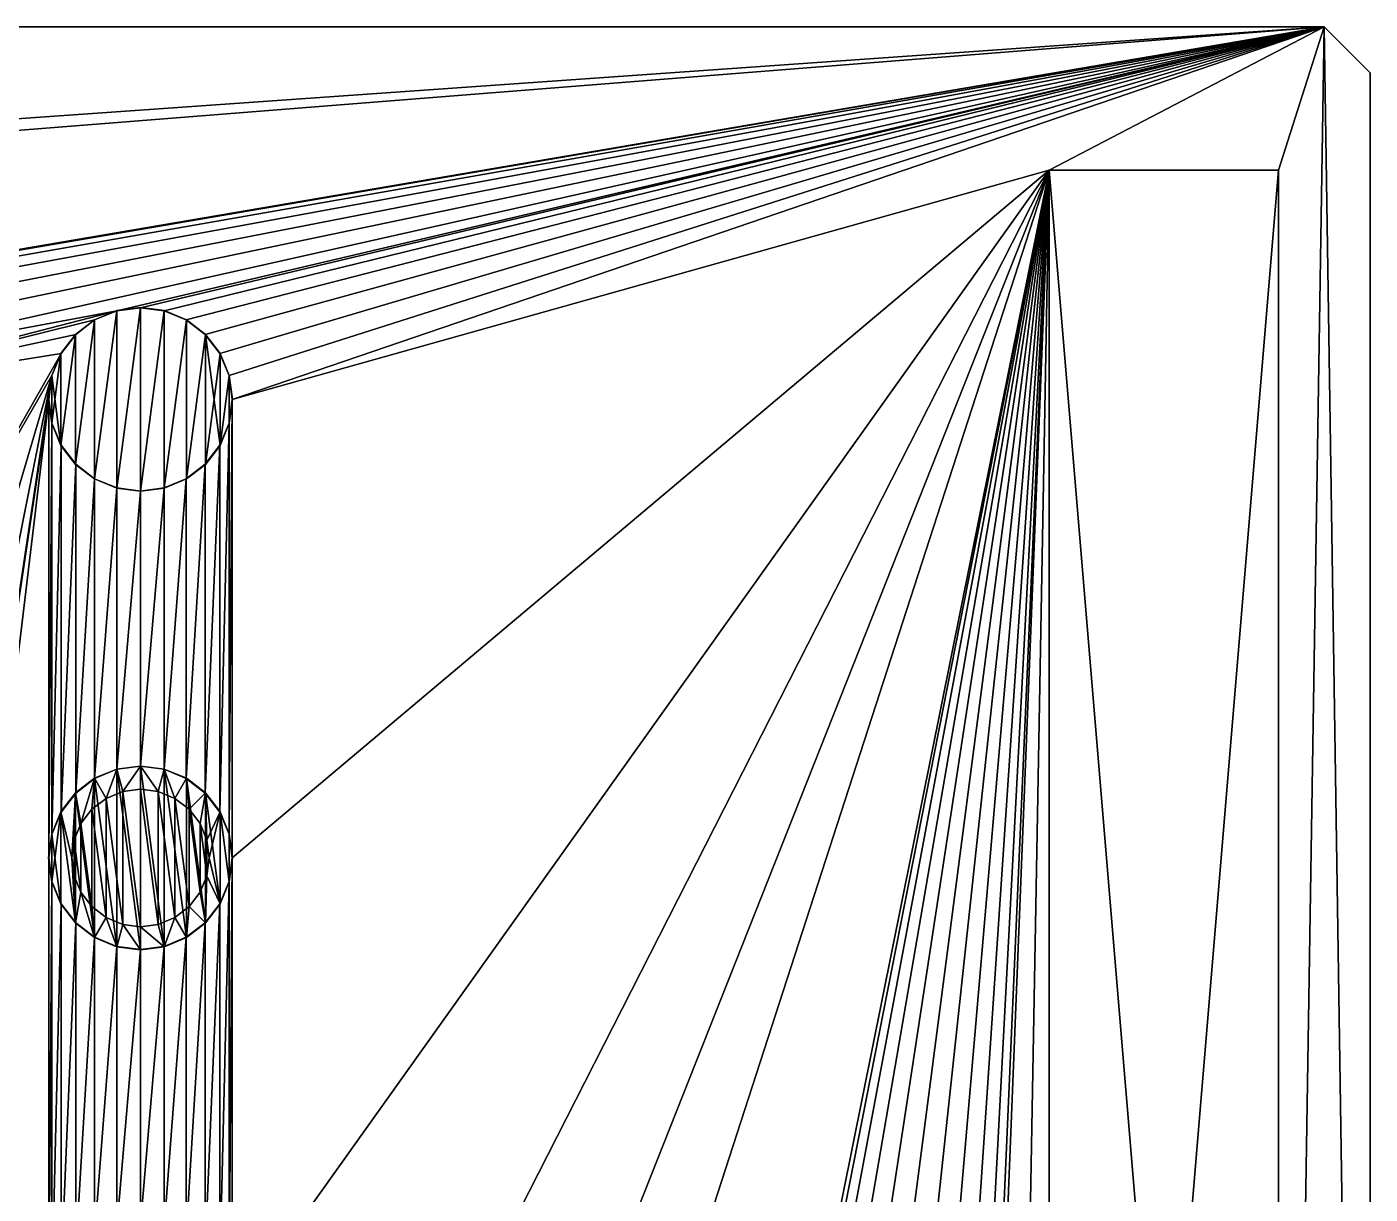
# Model space of a CAD drawing. Extents: x -1 to 46.5, y -1 to 65.2.
# Drawn here: x 17.15 to 46.45, y 39.79 to 65.25 of the extents above; entities that cross this region are included whole.
import ezdxf

# ---------------------------------------------------------------- set-up
doc = ezdxf.new("R2010")
doc.units = 0
doc.header["$MEASUREMENT"] = 0
doc.layers.add('STL2DXF', color=7, linetype='Continuous')

msp = doc.modelspace()

# ---------------------------------------------------------------- linework, layer by layer
at = {"layer": 'STL2DXF'}
for points in [[(0, 65.25, 12.3), (45.45, 65.25, 7.3), (0, 65.25, 7.3)], [(45.45, 65.25, 7.3), (0, 65.25, 12.3), (45.45, 65.25, 12.3)], [(45.45, 65.25, 7.3), (1, 62.125, 7.3), (0, 65.25, 7.3)], [(45.45, 65.25, 12.3), (1, 62.125, 12.3), (0, 65.25, 12.3)], [(1, 62.125, 7.3), (45.45, 65.25, 7.3), (6, 62.125, 7.3)], [(1, 62.125, 12.3), (45.45, 65.25, 12.3), (6, 62.125, 12.3)], [(6, 62.125, 7.3), (45.45, 65.25, 7.3), (9.107, 59.057, 7.3)], [(6, 62.125, 12.3), (45.45, 65.25, 12.3), (9.107, 59.057, 12.3)], [(9.107, 59.057, 7.3), (45.45, 65.25, 7.3), (9.625, 59.125, 7.3)], [(9.107, 59.057, 12.3), (45.45, 65.25, 12.3), (9.625, 59.125, 12.3)], [(9.625, 59.125, 7.3), (45.45, 65.25, 7.3), (10.143, 59.057, 7.3)], [(9.625, 59.125, 12.3), (45.45, 65.25, 12.3), (10.143, 59.057, 12.3)], [(10.143, 59.057, 7.3), (45.45, 65.25, 7.3), (10.625, 58.857, 7.3)], [(10.143, 59.057, 12.3), (45.45, 65.25, 12.3), (10.625, 58.857, 12.3)], [(10.625, 58.857, 7.3), (45.45, 65.25, 7.3), (11.039, 58.539, 7.3)], [(10.625, 58.857, 12.3), (45.45, 65.25, 12.3), (11.039, 58.539, 12.3)], [(11.039, 58.539, 7.3), (45.45, 65.25, 7.3), (11.357, 58.125, 7.3)], [(11.039, 58.539, 12.3), (45.45, 65.25, 12.3), (11.357, 58.125, 12.3)], [(11.357, 58.125, 7.3), (45.45, 65.25, 7.3), (11.557, 57.643, 7.3)], [(11.357, 58.125, 12.3), (45.45, 65.25, 12.3), (11.557, 57.643, 12.3)], [(11.557, 57.643, 7.3), (45.45, 65.25, 7.3), (19.107, 59.057, 7.3)], [(11.557, 57.643, 12.3), (45.45, 65.25, 12.3), (19.107, 59.057, 12.3)], [(19.107, 59.057, 7.3), (45.45, 65.25, 7.3), (19.625, 59.125, 7.3)], [(19.107, 59.057, 12.3), (45.45, 65.25, 12.3), (19.625, 59.125, 12.3)], [(19.625, 59.125, 7.3), (45.45, 65.25, 7.3), (20.143, 59.057, 7.3)], [(19.625, 59.125, 12.3), (45.45, 65.25, 12.3), (20.143, 59.057, 12.3)], [(20.143, 59.057, 7.3), (45.45, 65.25, 7.3), (20.625, 58.857, 7.3)], [(20.143, 59.057, 12.3), (45.45, 65.25, 12.3), (20.625, 58.857, 12.3)], [(20.625, 58.857, 7.3), (45.45, 65.25, 7.3), (21.039, 58.539, 7.3)], [(20.625, 58.857, 12.3), (45.45, 65.25, 12.3), (21.039, 58.539, 12.3)], [(21.039, 58.539, 7.3), (45.45, 65.25, 7.3), (21.357, 58.125, 7.3)], [(21.039, 58.539, 12.3), (45.45, 65.25, 12.3), (21.357, 58.125, 12.3)], [(21.357, 58.125, 7.3), (45.45, 65.25, 7.3), (21.557, 57.643, 7.3)], [(21.357, 58.125, 12.3), (45.45, 65.25, 12.3), (21.557, 57.643, 12.3)], [(21.557, 57.643, 7.3), (45.45, 65.25, 7.3), (21.625, 57.125, 7.3)], [(21.557, 57.643, 12.3), (45.45, 65.25, 12.3), (21.625, 57.125, 12.3)], [(21.625, 57.125, 7.3), (45.45, 65.25, 7.3), (39.45, 62.125, 7.3)], [(21.625, 57.125, 12.3), (45.45, 65.25, 12.3), (39.45, 62.125, 12.3)], [(39.45, 62.125, 7.3), (45.45, 65.25, 7.3), (44.45, 62.125, 7.3)], [(39.45, 62.125, 12.3), (45.45, 65.25, 12.3), (44.45, 62.125, 12.3)], [(44.45, 62.125, 7.3), (45.45, 65.25, 7.3), (44.45, 2.125, 7.3)], [(46.45, -1, 7.3), (44.45, 2.125, 7.3), (45.45, 65.25, 7.3)], [(44.45, 62.125, 12.3), (45.45, 65.25, 12.3), (44.45, 2.125, 12.3)], [(46.45, -1, 12.3), (44.45, 2.125, 12.3), (45.45, 65.25, 12.3)], [(45.45, 65.25, 7.3), (46.45, 64.25, 12.3), (46.45, 64.25, 7.3)], [(46.45, 64.25, 12.3), (45.45, 65.25, 7.3), (45.45, 65.25, 12.3)], [(46.45, -1, 7.3), (45.45, 65.25, 7.3), (46.45, 64.25, 7.3)], [(46.45, -1, 12.3), (45.45, 65.25, 12.3), (46.45, 64.25, 12.3)], [(46.45, 64.25, 7.3), (46.45, -1, 12.3), (46.45, -1, 7.3)], [(46.45, -1, 12.3), (46.45, 64.25, 7.3), (46.45, 64.25, 12.3)], [(21.625, 57.125, 7.3), (39.45, 62.125, 7.3), (21.625, 47.125, 7.3)], [(21.625, 47.125, 7.3), (39.45, 62.125, 7.3), (21.625, 37.125, 7.3)], [(21.625, 37.125, 7.3), (39.45, 62.125, 7.3), (21.625, 27.125, 7.3)], [(21.625, 27.125, 7.3), (39.45, 62.125, 7.3), (21.625, 17.125, 7.3)], [(21.625, 17.125, 7.3), (39.45, 62.125, 7.3), (21.625, 7.125, 7.3)], [(21.625, 7.125, 7.3), (39.45, 62.125, 7.3), (34.518, 37.643, 7.3)], [(21.625, 57.125, 12.3), (39.45, 62.125, 12.3), (21.625, 47.125, 12.3)], [(21.625, 47.125, 12.3), (39.45, 62.125, 12.3), (21.625, 37.125, 12.3)], [(21.625, 37.125, 12.3), (39.45, 62.125, 12.3), (21.625, 27.125, 12.3)], [(21.625, 27.125, 12.3), (39.45, 62.125, 12.3), (21.625, 17.125, 12.3)], [(21.625, 17.125, 12.3), (39.45, 62.125, 12.3), (21.625, 7.125, 12.3)], [(39.45, 2.125, 12.3), (21.625, 7.125, 12.3), (39.45, 62.125, 12.3)], [(34.518, 37.643, 7.3), (39.45, 62.125, 7.3), (34.718, 38.125, 7.3)], [(34.718, 38.125, 7.3), (39.45, 62.125, 7.3), (35.036, 38.539, 7.3)], [(35.036, 38.539, 7.3), (39.45, 62.125, 7.3), (35.45, 38.857, 7.3)], [(35.45, 38.857, 7.3), (39.45, 62.125, 7.3), (35.932, 39.057, 7.3)], [(35.932, 39.057, 7.3), (39.45, 62.125, 7.3), (36.45, 39.125, 7.3)], [(36.45, 39.125, 7.3), (39.45, 62.125, 7.3), (36.968, 39.057, 7.3)], [(36.968, 39.057, 7.3), (39.45, 62.125, 7.3), (37.45, 38.857, 7.3)], [(37.45, 38.857, 7.3), (39.45, 62.125, 7.3), (37.864, 38.539, 7.3)], [(37.864, 38.539, 7.3), (39.45, 62.125, 7.3), (38.182, 38.125, 7.3)], [(38.182, 38.125, 7.3), (39.45, 62.125, 7.3), (38.382, 37.643, 7.3)], [(38.382, 37.643, 7.3), (39.45, 62.125, 7.3), (38.45, 37.125, 7.3)], [(38.45, 37.125, 7.3), (39.45, 62.125, 7.3), (38.45, 7.125, 7.3)], [(39.45, 2.125, 7.3), (38.45, 7.125, 7.3), (39.45, 62.125, 7.3)], [(44.45, 62.125, 7.3), (39.45, 2.125, 7.3), (39.45, 62.125, 7.3)], [(39.45, 2.125, 7.3), (44.45, 62.125, 7.3), (44.45, 2.125, 7.3)], [(44.45, 2.125, 12.3), (39.45, 62.125, 12.3), (39.45, 2.125, 12.3)], [(39.45, 62.125, 12.3), (44.45, 2.125, 12.3), (44.45, 62.125, 12.3)], [(39.45, 62.125, 12.3), (39.45, 2.125, 7.3), (39.45, 2.125, 12.3)], [(39.45, 2.125, 7.3), (39.45, 62.125, 12.3), (39.45, 62.125, 7.3)], [(39.45, 62.125, 12.3), (44.45, 62.125, 7.3), (39.45, 62.125, 7.3)], [(44.45, 62.125, 7.3), (39.45, 62.125, 12.3), (44.45, 62.125, 12.3)], [(39.45, 62.125, 7.3), (39.45, 2.125, 12.3), (39.45, 2.125, 7.3)], [(39.45, 2.125, 12.3), (39.45, 62.125, 7.3), (39.45, 62.125, 12.3)], [(44.45, 62.125, 12.3), (39.45, 62.125, 7.3), (44.45, 62.125, 7.3)], [(39.45, 62.125, 7.3), (44.45, 62.125, 12.3), (39.45, 62.125, 12.3)], [(44.45, 62.125, 7.3), (44.45, 2.125, 12.3), (44.45, 2.125, 7.3)], [(44.45, 2.125, 12.3), (44.45, 62.125, 7.3), (44.45, 62.125, 12.3)], [(44.45, 2.125, 12.3), (44.45, 62.125, 7.3), (44.45, 2.125, 7.3)], [(44.45, 62.125, 7.3), (44.45, 2.125, 12.3), (44.45, 62.125, 12.3)], [(11.557, 57.643, 7.3), (19.107, 59.057, 7.3), (11.625, 57.125, 7.3)], [(11.557, 57.643, 12.3), (19.107, 59.057, 12.3), (11.625, 57.125, 12.3)], [(11.625, 57.125, 7.3), (19.107, 59.057, 7.3), (18.625, 58.857, 7.3)], [(11.625, 57.125, 12.3), (19.107, 59.057, 12.3), (18.625, 58.857, 12.3)], [(18.623, 55.389, 7.3), (18.623, 58.861, 7.3), (19.106, 59.061, 7.3)], [(18.623, 55.389, 7.3), (19.106, 59.061, 7.3), (19.106, 55.189, 7.3)], [(18.623, 58.861, 12.3), (19.106, 59.061, 7.3), (18.623, 58.861, 7.3)], [(19.106, 59.061, 7.3), (18.623, 58.861, 12.3), (19.106, 59.061, 12.3)], [(18.623, 58.861, 12.3), (18.623, 55.389, 12.3), (19.106, 59.061, 12.3)], [(19.106, 59.061, 12.3), (18.623, 55.389, 12.3), (19.106, 55.189, 12.3)], [(18.625, 58.857, 12.3), (19.107, 59.057, 7.3), (18.625, 58.857, 7.3)], [(19.107, 59.057, 7.3), (18.625, 58.857, 12.3), (19.107, 59.057, 12.3)], [(19.106, 55.189, 7.3), (19.106, 59.061, 7.3), (19.625, 59.129, 7.3)], [(19.106, 55.189, 7.3), (19.625, 59.129, 7.3), (19.625, 55.121, 7.3)], [(19.106, 59.061, 12.3), (19.625, 59.129, 7.3), (19.106, 59.061, 7.3)], [(19.625, 59.129, 7.3), (19.106, 59.061, 12.3), (19.625, 59.129, 12.3)], [(19.106, 59.061, 12.3), (19.106, 55.189, 12.3), (19.625, 59.129, 12.3)], [(19.625, 59.129, 12.3), (19.106, 55.189, 12.3), (19.625, 55.121, 12.3)], [(19.107, 59.057, 12.3), (19.625, 59.125, 7.3), (19.107, 59.057, 7.3)], [(19.625, 59.125, 7.3), (19.107, 59.057, 12.3), (19.625, 59.125, 12.3)], [(19.625, 55.121, 7.3), (19.625, 59.129, 7.3), (20.144, 59.061, 7.3)], [(19.625, 59.129, 12.3), (20.144, 59.061, 7.3), (19.625, 59.129, 7.3)], [(20.144, 59.061, 7.3), (19.625, 59.129, 12.3), (20.144, 59.061, 12.3)], [(19.625, 59.129, 12.3), (19.625, 55.121, 12.3), (20.144, 59.061, 12.3)], [(19.625, 59.125, 12.3), (20.143, 59.057, 7.3), (19.625, 59.125, 7.3)], [(20.143, 59.057, 7.3), (19.625, 59.125, 12.3), (20.143, 59.057, 12.3)], [(19.625, 55.121, 7.3), (20.144, 59.061, 7.3), (20.144, 55.189, 7.3)], [(20.144, 59.061, 12.3), (19.625, 55.121, 12.3), (20.144, 55.189, 12.3)], [(20.143, 59.057, 12.3), (20.625, 58.857, 7.3), (20.143, 59.057, 7.3)], [(20.625, 58.857, 7.3), (20.143, 59.057, 12.3), (20.625, 58.857, 12.3)], [(20.144, 55.189, 7.3), (20.144, 59.061, 7.3), (20.627, 58.861, 7.3)], [(20.144, 59.061, 12.3), (20.627, 58.861, 7.3), (20.144, 59.061, 7.3)], [(20.627, 58.861, 7.3), (20.144, 59.061, 12.3), (20.627, 58.861, 12.3)], [(20.144, 59.061, 12.3), (20.144, 55.189, 12.3), (20.627, 58.861, 12.3)], [(11.625, 57.125, 7.3), (18.625, 58.857, 7.3), (18.211, 58.539, 7.3)], [(11.625, 57.125, 12.3), (18.625, 58.857, 12.3), (18.211, 58.539, 12.3)], [(18.208, 55.708, 7.3), (18.208, 58.542, 7.3), (18.623, 58.861, 7.3)], [(18.208, 55.708, 7.3), (18.623, 58.861, 7.3), (18.623, 55.389, 7.3)], [(18.208, 58.542, 12.3), (18.623, 58.861, 7.3), (18.208, 58.542, 7.3)], [(18.623, 58.861, 7.3), (18.208, 58.542, 12.3), (18.623, 58.861, 12.3)], [(18.208, 58.542, 12.3), (18.208, 55.708, 12.3), (18.623, 58.861, 12.3)], [(18.623, 58.861, 12.3), (18.208, 55.708, 12.3), (18.623, 55.389, 12.3)], [(18.211, 58.539, 12.3), (18.625, 58.857, 7.3), (18.211, 58.539, 7.3)], [(18.625, 58.857, 7.3), (18.211, 58.539, 12.3), (18.625, 58.857, 12.3)], [(20.144, 55.189, 7.3), (20.627, 58.861, 7.3), (20.627, 55.389, 7.3)], [(20.627, 58.861, 12.3), (20.144, 55.189, 12.3), (20.627, 55.389, 12.3)], [(20.625, 58.857, 12.3), (21.039, 58.539, 7.3), (20.625, 58.857, 7.3)], [(21.039, 58.539, 7.3), (20.625, 58.857, 12.3), (21.039, 58.539, 12.3)], [(20.627, 55.389, 7.3), (20.627, 58.861, 7.3), (21.042, 58.542, 7.3)], [(20.627, 58.861, 12.3), (21.042, 58.542, 7.3), (20.627, 58.861, 7.3)], [(21.042, 58.542, 7.3), (20.627, 58.861, 12.3), (21.042, 58.542, 12.3)], [(20.627, 58.861, 12.3), (20.627, 55.389, 12.3), (21.042, 58.542, 12.3)], [(11.625, 57.125, 7.3), (18.211, 58.539, 7.3), (17.893, 58.125, 7.3)], [(11.625, 57.125, 12.3), (18.211, 58.539, 12.3), (17.893, 58.125, 12.3)], [(17.889, 56.123, 7.3), (17.889, 58.127, 7.3), (18.208, 58.542, 7.3)], [(17.889, 56.123, 7.3), (18.208, 58.542, 7.3), (18.208, 55.708, 7.3)], [(18.208, 58.542, 12.3), (17.889, 58.127, 7.3), (17.889, 58.127, 12.3)], [(17.889, 58.127, 7.3), (18.208, 58.542, 12.3), (18.208, 58.542, 7.3)], [(17.889, 58.127, 12.3), (17.889, 56.123, 12.3), (18.208, 58.542, 12.3)], [(18.208, 58.542, 12.3), (17.889, 56.123, 12.3), (18.208, 55.708, 12.3)], [(18.211, 58.539, 12.3), (17.893, 58.125, 7.3), (17.893, 58.125, 12.3)], [(17.893, 58.125, 7.3), (18.211, 58.539, 12.3), (18.211, 58.539, 7.3)], [(20.627, 55.389, 7.3), (21.042, 58.542, 7.3), (21.042, 55.708, 7.3)], [(21.042, 58.542, 12.3), (20.627, 55.389, 12.3), (21.042, 55.708, 12.3)], [(21.039, 58.539, 7.3), (21.357, 58.125, 12.3), (21.357, 58.125, 7.3)], [(21.357, 58.125, 12.3), (21.039, 58.539, 7.3), (21.039, 58.539, 12.3)], [(21.042, 55.708, 7.3), (21.042, 58.542, 7.3), (21.361, 58.127, 7.3)], [(21.042, 58.542, 7.3), (21.361, 58.127, 12.3), (21.361, 58.127, 7.3)], [(21.361, 58.127, 12.3), (21.042, 58.542, 7.3), (21.042, 58.542, 12.3)], [(21.042, 58.542, 12.3), (21.042, 55.708, 12.3), (21.361, 56.123, 12.3)], [(21.042, 58.542, 12.3), (21.361, 56.123, 12.3), (21.361, 58.127, 12.3)], [(11.625, 57.125, 7.3), (17.893, 58.125, 7.3), (11.625, 47.125, 7.3)], [(11.625, 47.125, 7.3), (17.893, 58.125, 7.3), (17.693, 57.643, 7.3)], [(11.625, 57.125, 12.3), (17.893, 58.125, 12.3), (11.625, 47.125, 12.3)], [(11.625, 47.125, 12.3), (17.893, 58.125, 12.3), (17.693, 57.643, 12.3)], [(17.689, 56.606, 7.3), (17.689, 57.644, 7.3), (17.889, 58.127, 7.3)], [(17.689, 56.606, 7.3), (17.889, 58.127, 7.3), (17.889, 56.123, 7.3)], [(17.889, 58.127, 12.3), (17.689, 57.644, 7.3), (17.689, 57.644, 12.3)], [(17.689, 57.644, 7.3), (17.889, 58.127, 12.3), (17.889, 58.127, 7.3)], [(17.689, 57.644, 12.3), (17.889, 56.123, 12.3), (17.889, 58.127, 12.3)], [(17.893, 58.125, 12.3), (17.693, 57.643, 7.3), (17.693, 57.643, 12.3)], [(17.693, 57.643, 7.3), (17.893, 58.125, 12.3), (17.893, 58.125, 7.3)], [(21.042, 55.708, 7.3), (21.361, 58.127, 7.3), (21.361, 56.123, 7.3)], [(21.357, 58.125, 7.3), (21.557, 57.643, 12.3), (21.557, 57.643, 7.3)], [(21.557, 57.643, 12.3), (21.357, 58.125, 7.3), (21.357, 58.125, 12.3)], [(21.361, 56.123, 7.3), (21.361, 58.127, 7.3), (21.561, 57.644, 7.3)], [(21.361, 58.127, 7.3), (21.561, 57.644, 12.3), (21.561, 57.644, 7.3)], [(21.561, 57.644, 12.3), (21.361, 58.127, 7.3), (21.361, 58.127, 12.3)], [(21.361, 58.127, 12.3), (21.361, 56.123, 12.3), (21.561, 57.644, 12.3)], [(11.625, 47.125, 7.3), (17.693, 57.643, 7.3), (11.625, 37.125, 7.3)], [(11.625, 37.125, 7.3), (17.693, 57.643, 7.3), (11.625, 27.125, 7.3)], [(11.625, 27.125, 7.3), (17.693, 57.643, 7.3), (11.625, 17.125, 7.3)], [(11.625, 17.125, 7.3), (17.693, 57.643, 7.3), (17.625, 57.125, 7.3)], [(11.625, 47.125, 12.3), (17.693, 57.643, 12.3), (11.625, 37.125, 12.3)], [(11.625, 37.125, 12.3), (17.693, 57.643, 12.3), (11.625, 27.125, 12.3)], [(11.625, 27.125, 12.3), (17.693, 57.643, 12.3), (11.625, 17.125, 12.3)], [(11.625, 17.125, 12.3), (17.693, 57.643, 12.3), (17.625, 57.125, 12.3)], [(17.689, 57.644, 7.3), (17.689, 56.606, 7.3), (17.621, 57.125, 7.3)], [(17.689, 57.644, 12.3), (17.621, 57.125, 7.3), (17.621, 57.125, 12.3)], [(17.621, 57.125, 7.3), (17.689, 57.644, 12.3), (17.689, 57.644, 7.3)], [(17.689, 56.606, 12.3), (17.689, 57.644, 12.3), (17.621, 57.125, 12.3)], [(17.693, 57.643, 12.3), (17.625, 57.125, 7.3), (17.625, 57.125, 12.3)], [(17.625, 57.125, 7.3), (17.693, 57.643, 12.3), (17.693, 57.643, 7.3)], [(17.689, 57.644, 12.3), (17.689, 56.606, 12.3), (17.889, 56.123, 12.3)], [(21.361, 56.123, 7.3), (21.561, 57.644, 7.3), (21.561, 56.606, 7.3)], [(21.561, 57.644, 12.3), (21.361, 56.123, 12.3), (21.561, 56.606, 12.3)], [(21.557, 57.643, 7.3), (21.625, 57.125, 12.3), (21.625, 57.125, 7.3)], [(21.625, 57.125, 12.3), (21.557, 57.643, 7.3), (21.557, 57.643, 12.3)], [(21.561, 56.606, 7.3), (21.561, 57.644, 7.3), (21.629, 57.125, 7.3)], [(21.561, 57.644, 7.3), (21.629, 57.125, 12.3), (21.629, 57.125, 7.3)], [(21.629, 57.125, 12.3), (21.561, 57.644, 7.3), (21.561, 57.644, 12.3)], [(21.561, 57.644, 12.3), (21.561, 56.606, 12.3), (21.629, 57.125, 12.3)], [(11.625, 17.125, 7.3), (17.625, 57.125, 7.3), (11.625, 7.125, 7.3)], [(17.625, 17.125, 7.3), (11.625, 7.125, 7.3), (17.625, 57.125, 7.3)], [(11.625, 17.125, 12.3), (17.625, 57.125, 12.3), (11.625, 7.125, 12.3)], [(17.625, 7.125, 12.3), (11.625, 7.125, 12.3), (17.625, 57.125, 12.3)], [(17.621, 57.125, 12.3), (17.689, 56.606, 7.3), (17.689, 56.606, 12.3)], [(17.689, 56.606, 7.3), (17.621, 57.125, 12.3), (17.621, 57.125, 7.3)], [(17.625, 17.125, 7.3), (17.625, 57.125, 7.3), (17.625, 47.125, 7.3)], [(17.693, 56.607, 7.3), (17.625, 47.125, 7.3), (17.625, 57.125, 7.3)], [(17.625, 57.125, 12.3), (17.693, 56.607, 7.3), (17.693, 56.607, 12.3)], [(17.693, 56.607, 7.3), (17.625, 57.125, 12.3), (17.625, 57.125, 7.3)], [(17.625, 7.125, 12.3), (17.625, 57.125, 12.3), (17.625, 47.125, 12.3)], [(17.693, 56.607, 12.3), (17.625, 47.125, 12.3), (17.625, 57.125, 12.3)], [(21.557, 47.643, 7.3), (21.557, 56.607, 7.3), (21.625, 57.125, 7.3)], [(21.557, 47.643, 7.3), (21.625, 57.125, 7.3), (21.625, 47.125, 7.3)], [(21.625, 57.125, 7.3), (21.557, 56.607, 12.3), (21.557, 56.607, 7.3)], [(21.557, 56.607, 12.3), (21.625, 57.125, 7.3), (21.625, 57.125, 12.3)], [(21.557, 47.643, 12.3), (21.557, 56.607, 12.3), (21.625, 57.125, 12.3)], [(21.557, 47.643, 12.3), (21.625, 57.125, 12.3), (21.625, 47.125, 12.3)], [(21.629, 57.125, 7.3), (21.561, 56.606, 12.3), (21.561, 56.606, 7.3)], [(21.561, 56.606, 12.3), (21.629, 57.125, 7.3), (21.629, 57.125, 12.3)], [(17.625, 47.125, 7.3), (17.693, 56.607, 7.3), (17.693, 47.643, 7.3)], [(17.625, 47.125, 12.3), (17.693, 56.607, 12.3), (17.693, 47.643, 12.3)], [(17.689, 56.606, 12.3), (17.889, 56.123, 7.3), (17.889, 56.123, 12.3)], [(17.889, 56.123, 7.3), (17.689, 56.606, 12.3), (17.689, 56.606, 7.3)], [(17.693, 47.643, 7.3), (17.693, 56.607, 7.3), (17.893, 56.125, 7.3)], [(17.693, 56.607, 12.3), (17.893, 56.125, 7.3), (17.893, 56.125, 12.3)], [(17.893, 56.125, 7.3), (17.693, 56.607, 12.3), (17.693, 56.607, 7.3)], [(17.693, 47.643, 12.3), (17.693, 56.607, 12.3), (17.893, 56.125, 12.3)], [(21.357, 48.125, 7.3), (21.357, 56.125, 7.3), (21.557, 56.607, 7.3)], [(21.357, 48.125, 7.3), (21.557, 56.607, 7.3), (21.557, 47.643, 7.3)], [(21.557, 56.607, 7.3), (21.357, 56.125, 12.3), (21.357, 56.125, 7.3)], [(21.357, 56.125, 12.3), (21.557, 56.607, 7.3), (21.557, 56.607, 12.3)], [(21.357, 48.125, 12.3), (21.357, 56.125, 12.3), (21.557, 56.607, 12.3)], [(21.357, 48.125, 12.3), (21.557, 56.607, 12.3), (21.557, 47.643, 12.3)], [(21.561, 56.606, 7.3), (21.361, 56.123, 12.3), (21.361, 56.123, 7.3)], [(21.361, 56.123, 12.3), (21.561, 56.606, 7.3), (21.561, 56.606, 12.3)], [(17.693, 47.643, 7.3), (17.893, 56.125, 7.3), (17.893, 48.125, 7.3)], [(17.693, 47.643, 12.3), (17.893, 56.125, 12.3), (17.893, 48.125, 12.3)], [(17.889, 56.123, 12.3), (18.208, 55.708, 7.3), (18.208, 55.708, 12.3)], [(18.208, 55.708, 7.3), (17.889, 56.123, 12.3), (17.889, 56.123, 7.3)], [(17.893, 48.125, 7.3), (17.893, 56.125, 7.3), (18.211, 55.711, 7.3)], [(17.893, 56.125, 12.3), (18.211, 55.711, 7.3), (18.211, 55.711, 12.3)], [(18.211, 55.711, 7.3), (17.893, 56.125, 12.3), (17.893, 56.125, 7.3)], [(17.893, 48.125, 12.3), (17.893, 56.125, 12.3), (18.211, 55.711, 12.3)], [(21.039, 48.539, 7.3), (21.039, 55.711, 7.3), (21.357, 56.125, 7.3)], [(21.039, 48.539, 7.3), (21.357, 56.125, 7.3), (21.357, 48.125, 7.3)], [(21.357, 56.125, 7.3), (21.039, 55.711, 12.3), (21.039, 55.711, 7.3)], [(21.039, 55.711, 12.3), (21.357, 56.125, 7.3), (21.357, 56.125, 12.3)], [(21.039, 48.539, 12.3), (21.039, 55.711, 12.3), (21.357, 56.125, 12.3)], [(21.039, 48.539, 12.3), (21.357, 56.125, 12.3), (21.357, 48.125, 12.3)], [(21.361, 56.123, 7.3), (21.042, 55.708, 12.3), (21.042, 55.708, 7.3)], [(21.042, 55.708, 12.3), (21.361, 56.123, 7.3), (21.361, 56.123, 12.3)], [(17.893, 48.125, 7.3), (18.211, 55.711, 7.3), (18.211, 48.539, 7.3)], [(17.893, 48.125, 12.3), (18.211, 55.711, 12.3), (18.211, 48.539, 12.3)], [(18.623, 55.389, 12.3), (18.208, 55.708, 7.3), (18.623, 55.389, 7.3)], [(18.208, 55.708, 7.3), (18.623, 55.389, 12.3), (18.208, 55.708, 12.3)], [(18.211, 48.539, 7.3), (18.211, 55.711, 7.3), (18.625, 55.393, 7.3)], [(18.625, 55.393, 12.3), (18.211, 55.711, 7.3), (18.625, 55.393, 7.3)], [(18.211, 55.711, 7.3), (18.625, 55.393, 12.3), (18.211, 55.711, 12.3)], [(18.211, 48.539, 12.3), (18.211, 55.711, 12.3), (18.625, 55.393, 12.3)], [(20.625, 48.857, 7.3), (20.625, 55.393, 7.3), (21.039, 55.711, 7.3)], [(20.625, 48.857, 7.3), (21.039, 55.711, 7.3), (21.039, 48.539, 7.3)], [(21.039, 55.711, 12.3), (20.625, 55.393, 7.3), (21.039, 55.711, 7.3)], [(20.625, 55.393, 7.3), (21.039, 55.711, 12.3), (20.625, 55.393, 12.3)], [(20.625, 48.857, 12.3), (20.625, 55.393, 12.3), (21.039, 55.711, 12.3)], [(20.625, 48.857, 12.3), (21.039, 55.711, 12.3), (21.039, 48.539, 12.3)], [(21.042, 55.708, 12.3), (20.627, 55.389, 7.3), (21.042, 55.708, 7.3)], [(20.627, 55.389, 7.3), (21.042, 55.708, 12.3), (20.627, 55.389, 12.3)], [(18.211, 48.539, 7.3), (18.625, 55.393, 7.3), (18.625, 48.857, 7.3)], [(18.211, 48.539, 12.3), (18.625, 55.393, 12.3), (18.625, 48.857, 12.3)], [(19.106, 55.189, 12.3), (18.623, 55.389, 7.3), (19.106, 55.189, 7.3)], [(18.623, 55.389, 7.3), (19.106, 55.189, 12.3), (18.623, 55.389, 12.3)], [(18.625, 48.857, 7.3), (18.625, 55.393, 7.3), (19.107, 55.193, 7.3)], [(19.107, 55.193, 12.3), (18.625, 55.393, 7.3), (19.107, 55.193, 7.3)], [(18.625, 55.393, 7.3), (19.107, 55.193, 12.3), (18.625, 55.393, 12.3)], [(18.625, 48.857, 12.3), (18.625, 55.393, 12.3), (19.107, 55.193, 12.3)], [(20.143, 49.057, 7.3), (20.143, 55.193, 7.3), (20.625, 55.393, 7.3)], [(20.143, 49.057, 7.3), (20.625, 55.393, 7.3), (20.625, 48.857, 7.3)], [(20.625, 55.393, 12.3), (20.143, 55.193, 7.3), (20.625, 55.393, 7.3)], [(20.143, 55.193, 7.3), (20.625, 55.393, 12.3), (20.143, 55.193, 12.3)], [(20.143, 49.057, 12.3), (20.143, 55.193, 12.3), (20.625, 55.393, 12.3)], [(20.143, 49.057, 12.3), (20.625, 55.393, 12.3), (20.625, 48.857, 12.3)], [(20.627, 55.389, 12.3), (20.144, 55.189, 7.3), (20.627, 55.389, 7.3)], [(20.144, 55.189, 7.3), (20.627, 55.389, 12.3), (20.144, 55.189, 12.3)], [(18.625, 48.857, 7.3), (19.107, 55.193, 7.3), (19.107, 49.057, 7.3)], [(18.625, 48.857, 12.3), (19.107, 55.193, 12.3), (19.107, 49.057, 12.3)], [(19.625, 55.121, 12.3), (19.106, 55.189, 7.3), (19.625, 55.121, 7.3)], [(19.106, 55.189, 7.3), (19.625, 55.121, 12.3), (19.106, 55.189, 12.3)], [(19.107, 49.057, 7.3), (19.107, 55.193, 7.3), (19.625, 55.125, 7.3)], [(19.625, 55.125, 12.3), (19.107, 55.193, 7.3), (19.625, 55.125, 7.3)], [(19.107, 55.193, 7.3), (19.625, 55.125, 12.3), (19.107, 55.193, 12.3)], [(19.107, 49.057, 12.3), (19.107, 55.193, 12.3), (19.625, 55.125, 12.3)], [(19.107, 49.057, 7.3), (19.625, 55.125, 7.3), (19.625, 49.125, 7.3)], [(19.107, 49.057, 12.3), (19.625, 55.125, 12.3), (19.625, 49.125, 12.3)], [(19.625, 49.125, 7.3), (19.625, 55.125, 7.3), (20.143, 55.193, 7.3)], [(19.625, 49.125, 7.3), (20.143, 55.193, 7.3), (20.143, 49.057, 7.3)], [(20.143, 55.193, 12.3), (19.625, 55.125, 7.3), (20.143, 55.193, 7.3)], [(19.625, 55.125, 7.3), (20.143, 55.193, 12.3), (19.625, 55.125, 12.3)], [(19.625, 49.125, 12.3), (19.625, 55.125, 12.3), (20.143, 55.193, 12.3)], [(19.625, 49.125, 12.3), (20.143, 55.193, 12.3), (20.143, 49.057, 12.3)], [(20.144, 55.189, 12.3), (19.625, 55.121, 7.3), (20.144, 55.189, 7.3)], [(19.625, 55.121, 7.3), (20.144, 55.189, 12.3), (19.625, 55.121, 12.3)], [(18.623, 48.861, 12.3), (18.875, 48.424, 12.3), (19.106, 49.061, 12.3)], [(19.106, 45.189, 7.3), (18.623, 48.861, 7.3), (19.106, 49.061, 7.3)], [(18.623, 48.861, 12.3), (19.106, 49.061, 7.3), (18.623, 48.861, 7.3)], [(19.106, 49.061, 7.3), (18.623, 48.861, 12.3), (19.106, 49.061, 12.3)], [(18.625, 48.857, 12.3), (19.107, 49.057, 7.3), (18.625, 48.857, 7.3)], [(19.107, 49.057, 7.3), (18.625, 48.857, 12.3), (19.107, 49.057, 12.3)], [(19.106, 49.061, 12.3), (18.875, 48.424, 12.3), (19.237, 48.574, 12.3)], [(19.106, 49.061, 12.3), (19.237, 48.574, 12.3), (19.625, 49.129, 12.3)], [(19.625, 45.121, 7.3), (19.106, 49.061, 7.3), (19.625, 49.129, 7.3)], [(19.106, 49.061, 12.3), (19.625, 49.129, 7.3), (19.106, 49.061, 7.3)], [(19.625, 49.129, 7.3), (19.106, 49.061, 12.3), (19.625, 49.129, 12.3)], [(19.106, 45.189, 7.3), (19.106, 49.061, 7.3), (19.625, 45.121, 7.3)], [(19.107, 49.057, 12.3), (19.625, 49.125, 7.3), (19.107, 49.057, 7.3)], [(19.625, 49.125, 7.3), (19.107, 49.057, 12.3), (19.625, 49.125, 12.3)], [(19.625, 49.129, 12.3), (19.237, 48.574, 12.3), (19.625, 48.625, 12.3)], [(19.625, 49.129, 12.3), (19.625, 48.625, 12.3), (20.013, 48.574, 12.3)], [(19.625, 49.129, 12.3), (20.013, 48.574, 12.3), (20.144, 49.061, 12.3)], [(19.625, 45.121, 7.3), (19.625, 49.129, 7.3), (20.144, 45.189, 7.3)], [(20.144, 45.189, 7.3), (19.625, 49.129, 7.3), (20.144, 49.061, 7.3)], [(19.625, 49.129, 12.3), (20.144, 49.061, 7.3), (19.625, 49.129, 7.3)], [(20.144, 49.061, 7.3), (19.625, 49.129, 12.3), (20.144, 49.061, 12.3)], [(19.625, 49.125, 12.3), (20.143, 49.057, 7.3), (19.625, 49.125, 7.3)], [(20.143, 49.057, 7.3), (19.625, 49.125, 12.3), (20.143, 49.057, 12.3)], [(20.144, 49.061, 12.3), (20.013, 48.574, 12.3), (20.375, 48.424, 12.3)], [(20.143, 49.057, 12.3), (20.625, 48.857, 7.3), (20.143, 49.057, 7.3)], [(20.625, 48.857, 7.3), (20.143, 49.057, 12.3), (20.625, 48.857, 12.3)], [(20.144, 49.061, 12.3), (20.375, 48.424, 12.3), (20.627, 48.861, 12.3)], [(20.144, 45.189, 7.3), (20.144, 49.061, 7.3), (20.627, 45.389, 7.3)], [(20.627, 45.389, 7.3), (20.144, 49.061, 7.3), (20.627, 48.861, 7.3)], [(20.144, 49.061, 12.3), (20.627, 48.861, 7.3), (20.144, 49.061, 7.3)], [(20.627, 48.861, 7.3), (20.144, 49.061, 12.3), (20.627, 48.861, 12.3)], [(18.208, 48.542, 12.3), (18.326, 47.875, 12.3), (18.623, 48.861, 12.3)], [(18.623, 45.389, 7.3), (18.208, 48.542, 7.3), (18.623, 48.861, 7.3)], [(18.208, 48.542, 12.3), (18.623, 48.861, 7.3), (18.208, 48.542, 7.3)], [(18.623, 48.861, 7.3), (18.208, 48.542, 12.3), (18.623, 48.861, 12.3)], [(18.211, 48.539, 12.3), (18.625, 48.857, 7.3), (18.211, 48.539, 7.3)], [(18.625, 48.857, 7.3), (18.211, 48.539, 12.3), (18.625, 48.857, 12.3)], [(18.623, 48.861, 12.3), (18.326, 47.875, 12.3), (18.564, 48.186, 12.3)], [(18.623, 48.861, 12.3), (18.564, 48.186, 12.3), (18.875, 48.424, 12.3)], [(18.623, 45.389, 7.3), (18.623, 48.861, 7.3), (19.106, 45.189, 7.3)], [(20.627, 48.861, 12.3), (20.375, 48.424, 12.3), (20.686, 48.186, 12.3)], [(20.625, 48.857, 12.3), (21.039, 48.539, 7.3), (20.625, 48.857, 7.3)], [(21.039, 48.539, 7.3), (20.625, 48.857, 12.3), (21.039, 48.539, 12.3)], [(20.627, 48.861, 12.3), (20.686, 48.186, 12.3), (21.042, 48.542, 12.3)], [(20.627, 45.389, 7.3), (20.627, 48.861, 7.3), (21.042, 45.708, 7.3)], [(21.042, 45.708, 7.3), (20.627, 48.861, 7.3), (21.042, 48.542, 7.3)], [(20.627, 48.861, 12.3), (21.042, 48.542, 7.3), (20.627, 48.861, 7.3)], [(21.042, 48.542, 7.3), (20.627, 48.861, 12.3), (21.042, 48.542, 12.3)], [(18.125, 47.125, 12.3), (18.208, 48.542, 12.3), (17.889, 48.127, 12.3)], [(18.208, 45.708, 7.3), (17.889, 48.127, 7.3), (18.208, 48.542, 7.3)], [(18.208, 48.542, 12.3), (17.889, 48.127, 7.3), (17.889, 48.127, 12.3)], [(17.889, 48.127, 7.3), (18.208, 48.542, 12.3), (18.208, 48.542, 7.3)], [(18.211, 48.539, 12.3), (17.893, 48.125, 7.3), (17.893, 48.125, 12.3)], [(17.893, 48.125, 7.3), (18.211, 48.539, 12.3), (18.211, 48.539, 7.3)], [(18.208, 48.542, 12.3), (18.125, 47.125, 12.3), (18.176, 47.513, 12.3)], [(18.208, 48.542, 12.3), (18.176, 47.513, 12.3), (18.326, 47.875, 12.3)], [(18.208, 45.708, 7.3), (18.208, 48.542, 7.3), (18.623, 45.389, 7.3)], [(18.564, 48.186, 12.3), (18.875, 45.826, 12.3), (18.875, 48.424, 12.3)], [(18.875, 48.424, 12.3), (19.237, 45.676, 12.3), (19.237, 48.574, 12.3)], [(18.875, 48.424, 12.3), (18.875, 45.826, 12.3), (19.237, 45.676, 12.3)], [(19.237, 48.574, 12.3), (19.625, 45.625, 12.3), (19.625, 48.625, 12.3)], [(19.237, 48.574, 12.3), (19.237, 45.676, 12.3), (19.625, 45.625, 12.3)], [(19.625, 48.625, 12.3), (19.625, 45.625, 12.3), (20.013, 45.676, 12.3)], [(19.625, 48.625, 12.3), (20.013, 45.676, 12.3), (20.013, 48.574, 12.3)], [(20.013, 48.574, 12.3), (20.013, 45.676, 12.3), (20.375, 45.826, 12.3)], [(20.013, 48.574, 12.3), (20.375, 45.826, 12.3), (20.375, 48.424, 12.3)], [(20.375, 48.424, 12.3), (20.375, 45.826, 12.3), (20.686, 46.064, 12.3)], [(20.375, 48.424, 12.3), (20.686, 46.064, 12.3), (20.686, 48.186, 12.3)], [(21.042, 48.542, 12.3), (20.686, 48.186, 12.3), (20.924, 47.875, 12.3)], [(21.042, 48.542, 12.3), (20.924, 47.875, 12.3), (21.074, 47.513, 12.3)], [(21.039, 48.539, 7.3), (21.357, 48.125, 12.3), (21.357, 48.125, 7.3)], [(21.357, 48.125, 12.3), (21.039, 48.539, 7.3), (21.039, 48.539, 12.3)], [(21.042, 48.542, 12.3), (21.074, 47.513, 12.3), (21.361, 48.127, 12.3)], [(21.042, 45.708, 7.3), (21.042, 48.542, 7.3), (21.361, 46.123, 7.3)], [(21.361, 46.123, 7.3), (21.042, 48.542, 7.3), (21.361, 48.127, 7.3)], [(21.042, 48.542, 7.3), (21.361, 48.127, 12.3), (21.361, 48.127, 7.3)], [(21.361, 48.127, 12.3), (21.042, 48.542, 7.3), (21.042, 48.542, 12.3)], [(17.689, 47.644, 12.3), (17.889, 46.123, 12.3), (17.889, 48.127, 12.3)], [(17.689, 46.606, 7.3), (17.689, 47.644, 7.3), (17.889, 48.127, 7.3)], [(17.689, 46.606, 7.3), (17.889, 48.127, 7.3), (17.889, 46.123, 7.3)], [(17.889, 48.127, 12.3), (17.689, 47.644, 7.3), (17.689, 47.644, 12.3)], [(17.689, 47.644, 7.3), (17.889, 48.127, 12.3), (17.889, 48.127, 7.3)], [(17.893, 48.125, 12.3), (17.693, 47.643, 7.3), (17.693, 47.643, 12.3)], [(17.693, 47.643, 7.3), (17.893, 48.125, 12.3), (17.893, 48.125, 7.3)], [(17.889, 48.127, 12.3), (17.889, 46.123, 12.3), (18.208, 45.708, 12.3)], [(17.889, 48.127, 12.3), (18.208, 45.708, 12.3), (18.125, 47.125, 12.3)], [(17.889, 46.123, 7.3), (17.889, 48.127, 7.3), (18.208, 45.708, 7.3)], [(18.326, 47.875, 12.3), (18.564, 46.064, 12.3), (18.564, 48.186, 12.3)], [(18.564, 48.186, 12.3), (18.564, 46.064, 12.3), (18.875, 45.826, 12.3)], [(20.686, 48.186, 12.3), (20.686, 46.064, 12.3), (20.924, 46.375, 12.3)], [(20.686, 48.186, 12.3), (20.924, 46.375, 12.3), (20.924, 47.875, 12.3)], [(21.361, 48.127, 12.3), (21.074, 47.513, 12.3), (21.125, 47.125, 12.3)], [(21.361, 48.127, 12.3), (21.125, 47.125, 12.3), (21.361, 46.123, 12.3)], [(21.357, 48.125, 7.3), (21.557, 47.643, 12.3), (21.557, 47.643, 7.3)], [(21.557, 47.643, 12.3), (21.357, 48.125, 7.3), (21.357, 48.125, 12.3)], [(21.361, 48.127, 12.3), (21.361, 46.123, 12.3), (21.561, 46.606, 12.3)], [(21.361, 48.127, 12.3), (21.561, 46.606, 12.3), (21.561, 47.644, 12.3)], [(21.361, 46.123, 7.3), (21.361, 48.127, 7.3), (21.561, 46.606, 7.3)], [(21.561, 46.606, 7.3), (21.361, 48.127, 7.3), (21.561, 47.644, 7.3)], [(21.361, 48.127, 7.3), (21.561, 47.644, 12.3), (21.561, 47.644, 7.3)], [(21.561, 47.644, 12.3), (21.361, 48.127, 7.3), (21.361, 48.127, 12.3)], [(18.176, 47.513, 12.3), (18.326, 46.375, 12.3), (18.326, 47.875, 12.3)], [(18.326, 47.875, 12.3), (18.326, 46.375, 12.3), (18.564, 46.064, 12.3)], [(20.924, 47.875, 12.3), (20.924, 46.375, 12.3), (21.074, 46.737, 12.3)], [(20.924, 47.875, 12.3), (21.074, 46.737, 12.3), (21.074, 47.513, 12.3)], [(17.689, 46.606, 12.3), (17.689, 47.644, 12.3), (17.621, 47.125, 12.3)], [(17.689, 47.644, 7.3), (17.689, 46.606, 7.3), (17.621, 47.125, 7.3)], [(17.689, 47.644, 12.3), (17.621, 47.125, 7.3), (17.621, 47.125, 12.3)], [(17.621, 47.125, 7.3), (17.689, 47.644, 12.3), (17.689, 47.644, 7.3)], [(17.693, 47.643, 12.3), (17.625, 47.125, 7.3), (17.625, 47.125, 12.3)], [(17.625, 47.125, 7.3), (17.693, 47.643, 12.3), (17.693, 47.643, 7.3)], [(17.689, 47.644, 12.3), (17.689, 46.606, 12.3), (17.889, 46.123, 12.3)], [(18.176, 46.737, 12.3), (18.176, 47.513, 12.3), (18.125, 47.125, 12.3)], [(18.176, 47.513, 12.3), (18.176, 46.737, 12.3), (18.326, 46.375, 12.3)], [(21.074, 47.513, 12.3), (21.074, 46.737, 12.3), (21.125, 47.125, 12.3)], [(21.557, 47.643, 7.3), (21.625, 47.125, 12.3), (21.625, 47.125, 7.3)], [(21.625, 47.125, 12.3), (21.557, 47.643, 7.3), (21.557, 47.643, 12.3)], [(21.561, 47.644, 12.3), (21.561, 46.606, 12.3), (21.629, 47.125, 12.3)], [(21.561, 46.606, 7.3), (21.561, 47.644, 7.3), (21.629, 47.125, 7.3)], [(21.561, 47.644, 7.3), (21.629, 47.125, 12.3), (21.629, 47.125, 7.3)], [(21.629, 47.125, 12.3), (21.561, 47.644, 7.3), (21.561, 47.644, 12.3)], [(17.621, 47.125, 12.3), (17.689, 46.606, 7.3), (17.689, 46.606, 12.3)], [(17.689, 46.606, 7.3), (17.621, 47.125, 12.3), (17.621, 47.125, 7.3)], [(17.625, 17.125, 7.3), (17.625, 47.125, 7.3), (17.625, 37.125, 7.3)], [(17.693, 46.607, 7.3), (17.625, 37.125, 7.3), (17.625, 47.125, 7.3)], [(17.625, 47.125, 12.3), (17.693, 46.607, 7.3), (17.693, 46.607, 12.3)], [(17.693, 46.607, 7.3), (17.625, 47.125, 12.3), (17.625, 47.125, 7.3)], [(17.625, 7.125, 12.3), (17.625, 47.125, 12.3), (17.625, 37.125, 12.3)], [(17.693, 46.607, 12.3), (17.625, 37.125, 12.3), (17.625, 47.125, 12.3)], [(18.125, 47.125, 12.3), (18.208, 45.708, 12.3), (18.176, 46.737, 12.3)], [(21.074, 46.737, 12.3), (21.361, 46.123, 12.3), (21.125, 47.125, 12.3)], [(21.557, 37.643, 7.3), (21.557, 46.607, 7.3), (21.625, 47.125, 7.3)], [(21.557, 37.643, 7.3), (21.625, 47.125, 7.3), (21.625, 37.125, 7.3)], [(21.625, 47.125, 7.3), (21.557, 46.607, 12.3), (21.557, 46.607, 7.3)], [(21.557, 46.607, 12.3), (21.625, 47.125, 7.3), (21.625, 47.125, 12.3)], [(21.557, 37.643, 12.3), (21.557, 46.607, 12.3), (21.625, 47.125, 12.3)], [(21.557, 37.643, 12.3), (21.625, 47.125, 12.3), (21.625, 37.125, 12.3)], [(21.629, 47.125, 7.3), (21.561, 46.606, 12.3), (21.561, 46.606, 7.3)], [(21.561, 46.606, 12.3), (21.629, 47.125, 7.3), (21.629, 47.125, 12.3)], [(17.625, 37.125, 7.3), (17.693, 46.607, 7.3), (17.693, 37.643, 7.3)], [(17.625, 37.125, 12.3), (17.693, 46.607, 12.3), (17.693, 37.643, 12.3)], [(17.689, 46.606, 12.3), (17.889, 46.123, 7.3), (17.889, 46.123, 12.3)], [(17.889, 46.123, 7.3), (17.689, 46.606, 12.3), (17.689, 46.606, 7.3)], [(17.693, 37.643, 7.3), (17.693, 46.607, 7.3), (17.893, 46.125, 7.3)], [(17.693, 46.607, 12.3), (17.893, 46.125, 7.3), (17.893, 46.125, 12.3)], [(17.893, 46.125, 7.3), (17.693, 46.607, 12.3), (17.693, 46.607, 7.3)], [(17.693, 37.643, 12.3), (17.693, 46.607, 12.3), (17.893, 46.125, 12.3)], [(18.176, 46.737, 12.3), (18.208, 45.708, 12.3), (18.326, 46.375, 12.3)], [(20.924, 46.375, 12.3), (21.042, 45.708, 12.3), (21.074, 46.737, 12.3)], [(21.074, 46.737, 12.3), (21.042, 45.708, 12.3), (21.361, 46.123, 12.3)], [(21.357, 38.125, 7.3), (21.357, 46.125, 7.3), (21.557, 46.607, 7.3)], [(21.357, 38.125, 7.3), (21.557, 46.607, 7.3), (21.557, 37.643, 7.3)], [(21.557, 46.607, 7.3), (21.357, 46.125, 12.3), (21.357, 46.125, 7.3)], [(21.357, 46.125, 12.3), (21.557, 46.607, 7.3), (21.557, 46.607, 12.3)], [(21.357, 38.125, 12.3), (21.357, 46.125, 12.3), (21.557, 46.607, 12.3)], [(21.357, 38.125, 12.3), (21.557, 46.607, 12.3), (21.557, 37.643, 12.3)], [(21.561, 46.606, 7.3), (21.361, 46.123, 12.3), (21.361, 46.123, 7.3)], [(21.361, 46.123, 12.3), (21.561, 46.606, 7.3), (21.561, 46.606, 12.3)], [(18.326, 46.375, 12.3), (18.208, 45.708, 12.3), (18.623, 45.389, 12.3)], [(18.326, 46.375, 12.3), (18.623, 45.389, 12.3), (18.564, 46.064, 12.3)], [(20.686, 46.064, 12.3), (21.042, 45.708, 12.3), (20.924, 46.375, 12.3)], [(17.693, 37.643, 7.3), (17.893, 46.125, 7.3), (17.893, 38.125, 7.3)], [(17.693, 37.643, 12.3), (17.893, 46.125, 12.3), (17.893, 38.125, 12.3)], [(17.889, 46.123, 12.3), (18.208, 45.708, 7.3), (18.208, 45.708, 12.3)], [(18.208, 45.708, 7.3), (17.889, 46.123, 12.3), (17.889, 46.123, 7.3)], [(17.893, 38.125, 7.3), (17.893, 46.125, 7.3), (18.211, 45.711, 7.3)], [(17.893, 46.125, 12.3), (18.211, 45.711, 7.3), (18.211, 45.711, 12.3)], [(18.211, 45.711, 7.3), (17.893, 46.125, 12.3), (17.893, 46.125, 7.3)], [(17.893, 38.125, 12.3), (17.893, 46.125, 12.3), (18.211, 45.711, 12.3)], [(18.564, 46.064, 12.3), (18.623, 45.389, 12.3), (18.875, 45.826, 12.3)], [(20.375, 45.826, 12.3), (20.627, 45.389, 12.3), (20.686, 46.064, 12.3)], [(20.686, 46.064, 12.3), (20.627, 45.389, 12.3), (21.042, 45.708, 12.3)], [(21.039, 38.539, 7.3), (21.039, 45.711, 7.3), (21.357, 46.125, 7.3)], [(21.039, 38.539, 7.3), (21.357, 46.125, 7.3), (21.357, 38.125, 7.3)], [(21.357, 46.125, 7.3), (21.039, 45.711, 12.3), (21.039, 45.711, 7.3)], [(21.039, 45.711, 12.3), (21.357, 46.125, 7.3), (21.357, 46.125, 12.3)], [(21.039, 38.539, 12.3), (21.039, 45.711, 12.3), (21.357, 46.125, 12.3)], [(21.039, 38.539, 12.3), (21.357, 46.125, 12.3), (21.357, 38.125, 12.3)], [(21.361, 46.123, 7.3), (21.042, 45.708, 12.3), (21.042, 45.708, 7.3)], [(21.042, 45.708, 12.3), (21.361, 46.123, 7.3), (21.361, 46.123, 12.3)], [(18.875, 45.826, 12.3), (18.623, 45.389, 12.3), (19.106, 45.189, 12.3)], [(18.875, 45.826, 12.3), (19.106, 45.189, 12.3), (19.237, 45.676, 12.3)], [(20.013, 45.676, 12.3), (20.144, 45.189, 12.3), (20.375, 45.826, 12.3)], [(20.375, 45.826, 12.3), (20.144, 45.189, 12.3), (20.627, 45.389, 12.3)], [(17.893, 38.125, 7.3), (18.211, 45.711, 7.3), (18.211, 38.539, 7.3)], [(17.893, 38.125, 12.3), (18.211, 45.711, 12.3), (18.211, 38.539, 12.3)], [(18.623, 45.389, 12.3), (18.208, 45.708, 7.3), (18.623, 45.389, 7.3)], [(18.208, 45.708, 7.3), (18.623, 45.389, 12.3), (18.208, 45.708, 12.3)], [(18.211, 38.539, 7.3), (18.211, 45.711, 7.3), (18.625, 45.393, 7.3)], [(18.625, 45.393, 12.3), (18.211, 45.711, 7.3), (18.625, 45.393, 7.3)], [(18.211, 45.711, 7.3), (18.625, 45.393, 12.3), (18.211, 45.711, 12.3)], [(18.211, 38.539, 12.3), (18.211, 45.711, 12.3), (18.625, 45.393, 12.3)], [(19.237, 45.676, 12.3), (19.106, 45.189, 12.3), (19.625, 45.121, 12.3)], [(19.237, 45.676, 12.3), (19.625, 45.121, 12.3), (19.625, 45.625, 12.3)], [(19.625, 45.625, 12.3), (20.144, 45.189, 12.3), (20.013, 45.676, 12.3)], [(19.625, 45.625, 12.3), (19.625, 45.121, 12.3), (20.144, 45.189, 12.3)], [(20.625, 38.857, 7.3), (20.625, 45.393, 7.3), (21.039, 45.711, 7.3)], [(20.625, 38.857, 7.3), (21.039, 45.711, 7.3), (21.039, 38.539, 7.3)], [(21.039, 45.711, 12.3), (20.625, 45.393, 7.3), (21.039, 45.711, 7.3)], [(20.625, 45.393, 7.3), (21.039, 45.711, 12.3), (20.625, 45.393, 12.3)], [(20.625, 38.857, 12.3), (20.625, 45.393, 12.3), (21.039, 45.711, 12.3)], [(20.625, 38.857, 12.3), (21.039, 45.711, 12.3), (21.039, 38.539, 12.3)], [(21.042, 45.708, 12.3), (20.627, 45.389, 7.3), (21.042, 45.708, 7.3)], [(20.627, 45.389, 7.3), (21.042, 45.708, 12.3), (20.627, 45.389, 12.3)], [(18.211, 38.539, 7.3), (18.625, 45.393, 7.3), (18.625, 38.857, 7.3)], [(18.211, 38.539, 12.3), (18.625, 45.393, 12.3), (18.625, 38.857, 12.3)], [(19.106, 45.189, 12.3), (18.623, 45.389, 7.3), (19.106, 45.189, 7.3)], [(18.623, 45.389, 7.3), (19.106, 45.189, 12.3), (18.623, 45.389, 12.3)], [(18.625, 38.857, 7.3), (18.625, 45.393, 7.3), (19.107, 45.193, 7.3)], [(19.107, 45.193, 12.3), (18.625, 45.393, 7.3), (19.107, 45.193, 7.3)], [(18.625, 45.393, 7.3), (19.107, 45.193, 12.3), (18.625, 45.393, 12.3)], [(18.625, 38.857, 12.3), (18.625, 45.393, 12.3), (19.107, 45.193, 12.3)], [(18.625, 38.857, 7.3), (19.107, 45.193, 7.3), (19.107, 39.057, 7.3)], [(18.625, 38.857, 12.3), (19.107, 45.193, 12.3), (19.107, 39.057, 12.3)], [(19.625, 45.121, 12.3), (19.106, 45.189, 7.3), (19.625, 45.121, 7.3)], [(19.106, 45.189, 7.3), (19.625, 45.121, 12.3), (19.106, 45.189, 12.3)], [(19.107, 39.057, 7.3), (19.107, 45.193, 7.3), (19.625, 45.125, 7.3)], [(19.625, 45.125, 12.3), (19.107, 45.193, 7.3), (19.625, 45.125, 7.3)], [(19.107, 45.193, 7.3), (19.625, 45.125, 12.3), (19.107, 45.193, 12.3)], [(19.107, 39.057, 12.3), (19.107, 45.193, 12.3), (19.625, 45.125, 12.3)], [(19.625, 39.125, 7.3), (19.625, 45.125, 7.3), (20.143, 45.193, 7.3)], [(19.625, 39.125, 7.3), (20.143, 45.193, 7.3), (20.143, 39.057, 7.3)], [(20.143, 45.193, 12.3), (19.625, 45.125, 7.3), (20.143, 45.193, 7.3)], [(19.625, 45.125, 7.3), (20.143, 45.193, 12.3), (19.625, 45.125, 12.3)], [(19.625, 39.125, 12.3), (19.625, 45.125, 12.3), (20.143, 45.193, 12.3)], [(19.625, 39.125, 12.3), (20.143, 45.193, 12.3), (20.143, 39.057, 12.3)], [(20.144, 45.189, 12.3), (19.625, 45.121, 7.3), (20.144, 45.189, 7.3)], [(19.625, 45.121, 7.3), (20.144, 45.189, 12.3), (19.625, 45.121, 12.3)], [(20.143, 39.057, 7.3), (20.143, 45.193, 7.3), (20.625, 45.393, 7.3)], [(20.143, 39.057, 7.3), (20.625, 45.393, 7.3), (20.625, 38.857, 7.3)], [(20.625, 45.393, 12.3), (20.143, 45.193, 7.3), (20.625, 45.393, 7.3)], [(20.143, 45.193, 7.3), (20.625, 45.393, 12.3), (20.143, 45.193, 12.3)], [(20.143, 39.057, 12.3), (20.143, 45.193, 12.3), (20.625, 45.393, 12.3)], [(20.143, 39.057, 12.3), (20.625, 45.393, 12.3), (20.625, 38.857, 12.3)], [(20.627, 45.389, 12.3), (20.144, 45.189, 7.3), (20.627, 45.389, 7.3)], [(20.144, 45.189, 7.3), (20.627, 45.389, 12.3), (20.144, 45.189, 12.3)], [(19.107, 39.057, 7.3), (19.625, 45.125, 7.3), (19.625, 39.125, 7.3)], [(19.107, 39.057, 12.3), (19.625, 45.125, 12.3), (19.625, 39.125, 12.3)]]:
    msp.add_3dface(points, dxfattribs=at)

doc.saveas('drawing.dxf')
